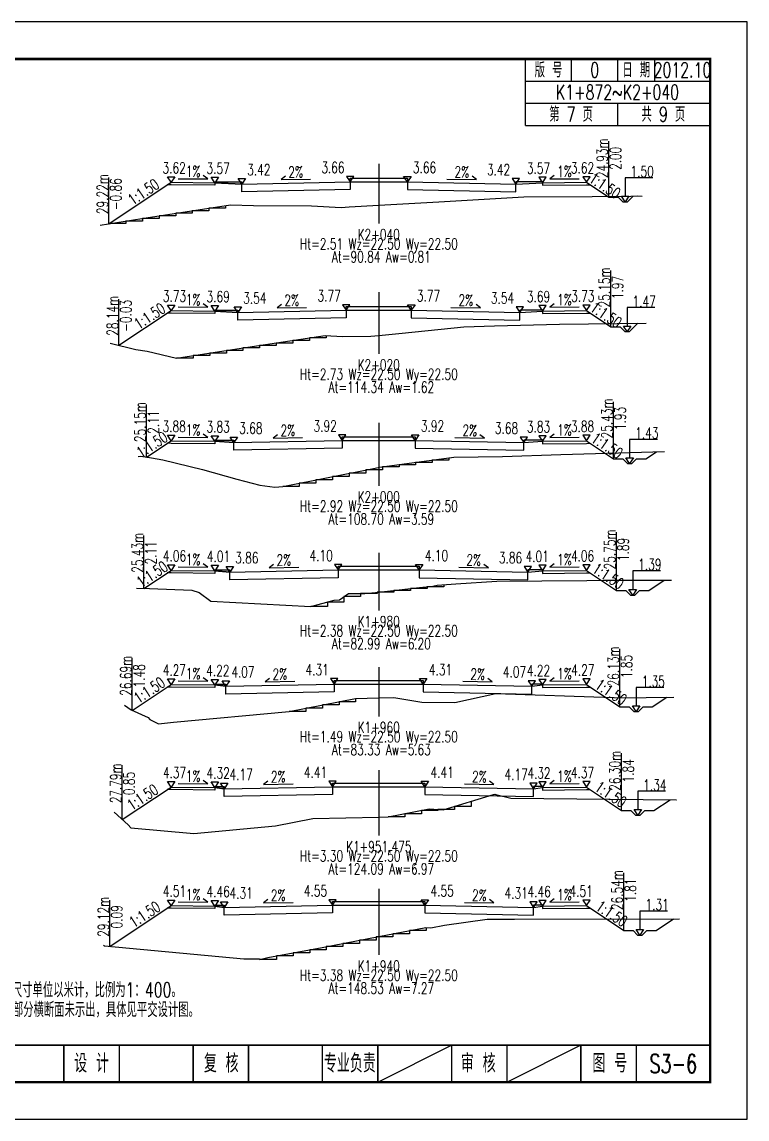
# Model space of a CAD drawing. Header units: inches. Extents: x 421 to 4881, y 2205 to 2769.
# Drawn here: x 3674.7 to 3871.1, y 2205.2 to 2502.2 of the extents above; entities that cross this region are included whole.
import ezdxf
from ezdxf.enums import TextEntityAlignment as Align

# ---------------------------------------------------------------- set-up
doc = ezdxf.new("R2010")
doc.units = ezdxf.units.IN
for name, color, linetype in [('dmx', 2, 'Continuous'), ('fengd', 3, 'Continuous'), ('lc', 3, 'Continuous'), ('shuju', 3, 'Continuous'), ('sjx', 1, 'Continuous'), ('zhix', 4, 'ByLayer'), ('右标高', 3, 'Continuous'), ('右标高1', 3, 'Continuous'), ('图框', 7, 'Continuous'), ('左标高', 3, 'Continuous'), ('左标高1', 3, 'Continuous'), ('阶梯', 4, 'Continuous'), ('附加板块标注A', 3, 'Continuous')]:
    doc.layers.add(name, color=color, linetype=linetype)
doc.styles.get("Standard").update_dxf_attribs({"font": 'simplex1.shx', "width": 0.7, "bigfont": 'hztxt.shx'})

# ---------------------------------------------------------------- blocks, each defined once
blk = doc.blocks.new('123')
blk.add_lwpolyline([(162.39, 2636.47), (162.39, 2933.47), (-257.61, 2933.47), (-257.61, 2636.47)], close=True)

msp = doc.modelspace()

# ---------------------------------------------------------------- linework, layer by layer
at = {"layer": 'dmx'}
for points in [[(3695.93, 2447.16), (3707.17, 2448.94), (3731.25, 2452.64), (3737.44, 2452.46), (3753.1, 2452.35), (3761.15, 2451.94), (3763.38, 2452.12), (3771.36, 2452.57), (3771.36, 2452.57), (3787.59, 2453.47), (3810.67, 2454.81), (3829.19, 2454.92), (3839.6, 2455.02), (3841.31, 2455.05), (3842.65, 2454.99)], [(3698.64, 2415.19), (3705.61, 2413.48), (3708.63, 2413.06), (3716.59, 2411.17), (3734.14, 2413.82), (3756.81, 2417.24), (3761.5, 2417.03), (3769.21, 2417.09), (3771.36, 2417.29), (3771.36, 2417.29), (3777.69, 2417.88), (3794.41, 2419.66), (3802.73, 2419.91), (3820.34, 2420.37), (3843.78, 2420.6)], [(3706.23, 2384.54), (3706.97, 2384.58), (3709.85, 2384.13), (3712.86, 2383.61), (3723.63, 2381.02), (3732.94, 2378.41), (3739.11, 2376.8), (3743.23, 2376.25), (3745.34, 2376.4), (3769.94, 2381.3), (3771.23, 2381.55), (3771.26, 2381.56), (3771.36, 2381.57), (3771.36, 2381.57), (3771.52, 2381.59), (3791.69, 2384.29), (3804.87, 2384.52), (3820.66, 2385.08), (3848.71, 2385.86)], [(3705.72, 2348.9), (3709.26, 2348.74), (3720.76, 2348.32), (3722.76, 2347.7), (3725.87, 2345.38), (3752.94, 2343.91), (3759.31, 2345.62), (3760.73, 2345.75), (3763.15, 2347.45), (3767.54, 2347.42), (3771.36, 2347.83), (3771.36, 2347.83), (3782.4, 2349.02), (3786.01, 2349.44), (3787.16, 2349.65), (3792.2, 2350.03), (3803.37, 2350.8), (3827.72, 2350.99), (3832.27, 2351.02), (3832.53, 2351.04), (3850.66, 2351.03)], [(3702.51, 2317.18), (3704.31, 2315.94), (3708.94, 2313.83), (3709.4, 2313.35), (3711.75, 2312.17), (3715.78, 2312.6), (3747.1, 2315.47), (3765.05, 2319.02), (3771.36, 2319.17), (3771.36, 2319.17), (3775.43, 2319.26), (3783.03, 2318.04), (3792, 2317.96), (3803.02, 2320.34), (3834.96, 2319.26), (3835.07, 2319.23), (3836.26, 2319.22), (3851.22, 2319.4)], [(3699.71, 2288.21), (3703.46, 2284.79), (3704.21, 2284.02), (3721.25, 2282.5), (3743.36, 2284.5), (3753.47, 2286.5), (3771.36, 2286.88), (3771.36, 2286.88), (3773.89, 2286.94), (3785.03, 2289.1), (3788.8, 2288.88), (3802.42, 2292.99), (3802.79, 2293.07), (3803.07, 2293.06), (3807.12, 2291.99), (3851.89, 2291.59), (3852.01, 2291.6)], [(3696.81, 2252.25), (3697.06, 2252.03), (3734.8, 2248.56), (3737.54, 2248.51), (3738.94, 2248.54), (3739.15, 2248.39), (3741.28, 2248.87), (3756.03, 2251.61), (3771.36, 2254.58), (3771.36, 2254.58), (3784.07, 2257.04), (3785.44, 2256.96), (3789.2, 2257.67), (3800.69, 2259.26), (3808.13, 2259.27), (3852.82, 2259.37)]]:
    msp.add_lwpolyline(points, dxfattribs=at)
at = {"layer": 'fengd'}
for points in [[(3763.61, 2458.84), (3763.61, 2459.84), (3771.36, 2459.84), (3771.36, 2459.84), (3779.1, 2459.84), (3779.1, 2458.84)], [(3726.98, 2458.63), (3726.98, 2458.88), (3734.24, 2458.88), (3734.24, 2458.25)], [(3815.73, 2458.63), (3815.73, 2458.88), (3808.47, 2458.88), (3808.47, 2458.25)], [(3726.98, 2423.89), (3726.98, 2424.14), (3733.16, 2424.14), (3733.16, 2423.52)], [(3762.54, 2424.11), (3762.54, 2425.11), (3771.36, 2425.11), (3771.36, 2425.11), (3780.17, 2425.11), (3780.17, 2424.11)], [(3815.73, 2423.89), (3815.73, 2424.14), (3809.55, 2424.14), (3809.55, 2423.52)], [(3726.98, 2388.65), (3726.98, 2388.9), (3732.09, 2388.9), (3732.09, 2388.28)], [(3761.46, 2388.87), (3761.46, 2389.87), (3771.36, 2389.87), (3771.36, 2389.87), (3781.25, 2389.87), (3781.25, 2388.87)], [(3815.73, 2388.65), (3815.73, 2388.9), (3810.62, 2388.9), (3810.62, 2388.28)], [(3726.98, 2353.57), (3726.98, 2353.82), (3731.01, 2353.82), (3731.01, 2353.2)], [(3760.39, 2353.79), (3760.39, 2354.79), (3771.36, 2354.79), (3771.36, 2354.79), (3782.32, 2354.79), (3782.32, 2353.79)], [(3815.73, 2353.57), (3815.73, 2353.82), (3811.7, 2353.82), (3811.7, 2353.2)], [(3726.98, 2322.67), (3726.98, 2322.92), (3729.94, 2322.92), (3729.94, 2322.3)], [(3759.31, 2322.88), (3759.31, 2323.88), (3771.36, 2323.88), (3771.36, 2323.88), (3783.4, 2323.88), (3783.4, 2322.88)], [(3815.73, 2322.67), (3815.73, 2322.92), (3812.77, 2322.92), (3812.77, 2322.3)], [(3758.86, 2295.12), (3758.86, 2296.12), (3771.36, 2296.12), (3771.36, 2296.12), (3783.86, 2296.12), (3783.86, 2295.12)], [(3726.98, 2294.91), (3726.98, 2295.16), (3729.48, 2295.16), (3729.48, 2294.54)], [(3815.73, 2294.91), (3815.73, 2295.16), (3813.23, 2295.16), (3813.23, 2294.54)], [(3758.86, 2263.03), (3758.86, 2264.03), (3771.36, 2264.03), (3771.36, 2264.03), (3783.86, 2264.03), (3783.86, 2263.03)], [(3726.98, 2262.82), (3726.98, 2263.07), (3729.48, 2263.07), (3729.48, 2262.44)], [(3815.73, 2262.82), (3815.73, 2263.07), (3813.23, 2263.07), (3813.23, 2262.44)]]:
    msp.add_lwpolyline(points, dxfattribs=at)
at = {"layer": 'lc'}
for points in [[(3763.61, 2458.84), (3763.61, 2456.76), (3734.24, 2456.18), (3734.24, 2458.25), (3726.98, 2458.63), (3726.98, 2457.93), (3715.11, 2458.04), (3714.07, 2458.05)], [(3779.1, 2458.84), (3779.1, 2456.76), (3808.47, 2456.18), (3808.47, 2458.25), (3815.73, 2458.63), (3815.73, 2457.93), (3827.61, 2458.04), (3828.64, 2458.05)], [(3762.54, 2424.11), (3762.54, 2422.03), (3733.16, 2421.44), (3733.16, 2423.52), (3726.98, 2423.89), (3726.98, 2423.19), (3715.11, 2423.31), (3714.07, 2423.32)], [(3780.17, 2424.11), (3780.17, 2422.03), (3809.55, 2421.44), (3809.55, 2423.52), (3815.73, 2423.89), (3815.73, 2423.19), (3827.61, 2423.31), (3828.64, 2423.32)], [(3761.46, 2388.87), (3761.46, 2386.79), (3732.09, 2386.2), (3732.09, 2388.28), (3726.98, 2388.65), (3726.98, 2387.95), (3715.11, 2388.07), (3714.07, 2388.08)], [(3781.25, 2388.87), (3781.25, 2386.79), (3810.62, 2386.2), (3810.62, 2388.28), (3815.73, 2388.65), (3815.73, 2387.95), (3827.61, 2388.07), (3828.64, 2388.08)], [(3760.39, 2353.79), (3760.39, 2351.71), (3731.01, 2351.12), (3731.01, 2353.2), (3726.98, 2353.57), (3726.98, 2352.87), (3715.11, 2352.99), (3714.07, 2353)], [(3782.32, 2353.79), (3782.32, 2351.71), (3811.7, 2351.12), (3811.7, 2353.2), (3815.73, 2353.57), (3815.73, 2352.87), (3827.61, 2352.99), (3828.64, 2353)], [(3759.31, 2322.88), (3759.31, 2320.81), (3729.94, 2320.22), (3729.94, 2322.3), (3726.98, 2322.67), (3726.98, 2321.97), (3715.11, 2322.09), (3714.07, 2322.1)], [(3783.4, 2322.88), (3783.4, 2320.81), (3812.77, 2320.22), (3812.77, 2322.3), (3815.73, 2322.67), (3815.73, 2321.97), (3827.61, 2322.09), (3828.64, 2322.1)], [(3758.86, 2295.12), (3758.86, 2293.05), (3729.48, 2292.46), (3729.48, 2294.54), (3726.98, 2294.91), (3726.98, 2294.21), (3715.11, 2294.33), (3714.07, 2294.34)], [(3783.86, 2295.12), (3783.86, 2293.05), (3813.23, 2292.46), (3813.23, 2294.54), (3815.73, 2294.91), (3815.73, 2294.21), (3827.61, 2294.33), (3828.64, 2294.34)], [(3758.86, 2263.03), (3758.86, 2260.95), (3729.48, 2260.37), (3729.48, 2262.44), (3726.98, 2262.82), (3726.98, 2262.12), (3715.11, 2262.24), (3714.07, 2262.25)], [(3783.86, 2263.03), (3783.86, 2260.95), (3813.23, 2260.37), (3813.23, 2262.44), (3815.73, 2262.82), (3815.73, 2262.12), (3827.61, 2262.24), (3828.64, 2262.25)]]:
    msp.add_lwpolyline(points, dxfattribs=at)
at = {"layer": 'shuju'}
for p, q in [((3833.67, 2454.7), (3833.67, 2469.88)), ((3698.3, 2447.54), (3698.3, 2460.04)), ((3834.24, 2419.59), (3834.24, 2434.83)), ((3701.01, 2414.61), (3701.01, 2427.11)), ((3708.47, 2384.35), (3708.47, 2398.55)), ((3834.93, 2383.89), (3834.93, 2399.29)), ((3707.78, 2348.81), (3707.78, 2363.12)), ((3835.74, 2348.27), (3835.74, 2364.01)), ((3836.68, 2316.74), (3836.68, 2332.47)), ((3704.62, 2315.8), (3704.62, 2329.98)), ((3837.12, 2288.69), (3837.12, 2304.16)), ((3701.89, 2286.22), (3701.89, 2300.93)), ((3837.71, 2256.2), (3837.71, 2271.81)), ((3698.55, 2251.89), (3698.55, 2264.39))]:
    msp.add_line(p, q, dxfattribs=at)
for points in [[(3717.05, 2459.72), (3725.05, 2459.64), (3723.85, 2460.54)], [(3746.1, 2460.37), (3744.91, 2459.46), (3752.9, 2459.62)], [(3789.81, 2459.62), (3797.81, 2459.46), (3796.61, 2460.37)], [(3818.86, 2460.54), (3817.66, 2459.64), (3825.66, 2459.72)], [(3845.55, 2459.95), (3838.05, 2459.95), (3838.05, 2454.95)], [(3717.05, 2424.99), (3725.05, 2424.91), (3723.85, 2425.81)], [(3745.03, 2425.64), (3743.83, 2424.73), (3751.83, 2424.89)], [(3790.88, 2424.89), (3798.88, 2424.73), (3797.69, 2425.64)], [(3818.86, 2425.81), (3817.66, 2424.91), (3825.66, 2424.99)], [(3846.11, 2424.84), (3838.61, 2424.84), (3838.61, 2419.84)], [(3717.05, 2389.75), (3725.05, 2389.67), (3723.85, 2390.57)], [(3743.95, 2390.4), (3742.76, 2389.49), (3750.75, 2389.65)], [(3791.96, 2389.65), (3799.96, 2389.49), (3798.76, 2390.4)], [(3818.86, 2390.57), (3817.66, 2389.67), (3825.66, 2389.75)], [(3846.8, 2389.14), (3839.3, 2389.14), (3839.3, 2384.14)], [(3717.05, 2354.67), (3725.05, 2354.59), (3723.85, 2355.49)], [(3742.88, 2355.32), (3741.68, 2354.41), (3749.68, 2354.57)], [(3793.03, 2354.57), (3801.03, 2354.41), (3799.83, 2355.32)], [(3818.86, 2355.49), (3817.66, 2354.59), (3825.66, 2354.67)], [(3847.62, 2353.52), (3840.12, 2353.52), (3840.12, 2348.52)], [(3717.05, 2323.77), (3725.05, 2323.69), (3723.85, 2324.58)], [(3741.8, 2324.42), (3740.61, 2323.51), (3748.61, 2323.67)], [(3794.11, 2323.67), (3802.1, 2323.51), (3800.91, 2324.42)], [(3818.86, 2324.58), (3817.66, 2323.69), (3825.66, 2323.77)], [(3848.56, 2321.99), (3841.06, 2321.99), (3841.06, 2316.99)], [(3717.05, 2296.01), (3725.05, 2295.93), (3723.85, 2296.83)], [(3741.34, 2296.66), (3740.15, 2295.75), (3748.15, 2295.91)], [(3794.56, 2295.91), (3802.56, 2295.75), (3801.37, 2296.66)], [(3818.86, 2296.83), (3817.66, 2295.93), (3825.66, 2296.01)], [(3848.99, 2293.94), (3841.49, 2293.94), (3841.49, 2288.94)], [(3717.05, 2263.92), (3725.05, 2263.84), (3723.85, 2264.73)], [(3741.34, 2264.56), (3740.15, 2263.66), (3748.15, 2263.81)], [(3794.56, 2263.81), (3802.56, 2263.66), (3801.37, 2264.56)], [(3818.86, 2264.73), (3817.66, 2263.84), (3825.66, 2263.92)], [(3849.58, 2261.45), (3842.08, 2261.45), (3842.08, 2256.45)]]:
    msp.add_lwpolyline(points, dxfattribs=at)
for points in [[(3837.05, 2454.95), (3839.05, 2454.95), (3838.05, 2453.45)], [(3837.61, 2419.84), (3839.61, 2419.84), (3838.61, 2418.34)], [(3838.3, 2384.14), (3840.3, 2384.14), (3839.3, 2382.64)], [(3839.12, 2348.52), (3841.12, 2348.52), (3840.12, 2347.02)], [(3840.06, 2316.99), (3842.06, 2316.99), (3841.06, 2315.49)], [(3840.49, 2288.94), (3842.49, 2288.94), (3841.49, 2287.44)], [(3841.08, 2256.45), (3843.08, 2256.45), (3842.08, 2254.95)]]:
    msp.add_lwpolyline(points, close=True, dxfattribs=at)
at = {"layer": 'sjx'}
for points in [[(3698.3, 2447.54), (3715.11, 2458.74), (3715.11, 2458.74), (3726.98, 2458.63), (3734.24, 2458.25), (3734.24, 2458.25), (3734.24, 2458.25), (3763.61, 2458.84), (3771.36, 2458.84), (3779.1, 2458.84), (3808.47, 2458.25), (3808.47, 2458.25), (3808.47, 2458.25), (3815.73, 2458.63), (3827.61, 2458.74), (3827.61, 2458.74), (3833.67, 2454.7), (3833.67, 2454.7), (3836.17, 2454.7), (3837.42, 2453.45), (3838.67, 2453.45), (3840.25, 2455.03)], [(3701.01, 2414.61), (3715.11, 2424.01), (3715.11, 2424.01), (3726.98, 2423.89), (3733.16, 2423.52), (3733.16, 2423.52), (3733.16, 2423.52), (3762.54, 2424.11), (3771.36, 2424.11), (3780.17, 2424.11), (3809.55, 2423.52), (3809.55, 2423.52), (3809.55, 2423.52), (3815.73, 2423.89), (3827.61, 2424.01), (3827.61, 2424.01), (3834.24, 2419.59), (3834.24, 2419.59), (3836.74, 2419.59), (3837.99, 2418.34), (3839.24, 2418.34), (3841.47, 2420.57)], [(3708.47, 2384.35), (3715.11, 2388.77), (3715.11, 2388.77), (3726.98, 2388.65), (3732.09, 2388.28), (3732.09, 2388.28), (3732.09, 2388.28), (3761.46, 2388.87), (3771.36, 2388.87), (3781.25, 2388.87), (3810.62, 2388.28), (3810.62, 2388.28), (3810.62, 2388.28), (3815.73, 2388.65), (3827.61, 2388.77), (3827.61, 2388.77), (3834.93, 2383.89), (3834.93, 2383.89), (3837.43, 2383.89), (3838.68, 2382.64), (3839.93, 2382.64), (3841.18, 2383.89), (3843.68, 2383.89), (3846.53, 2385.8)], [(3707.78, 2348.81), (3715.11, 2353.69), (3715.11, 2353.69), (3726.98, 2353.57), (3731.01, 2353.2), (3731.01, 2353.2), (3731.01, 2353.2), (3760.39, 2353.79), (3771.36, 2353.79), (3782.32, 2353.79), (3811.7, 2353.2), (3811.7, 2353.2), (3811.7, 2353.2), (3815.73, 2353.57), (3827.61, 2353.69), (3827.61, 2353.69), (3835.74, 2348.27), (3835.74, 2348.27), (3838.24, 2348.27), (3839.49, 2347.02), (3840.74, 2347.02), (3841.99, 2348.27), (3844.49, 2348.27), (3848.63, 2351.03)], [(3704.62, 2315.8), (3715.11, 2322.79), (3715.11, 2322.79), (3726.98, 2322.67), (3729.94, 2322.3), (3729.94, 2322.3), (3729.94, 2322.3), (3759.31, 2322.88), (3771.36, 2322.88), (3783.4, 2322.88), (3812.77, 2322.3), (3812.77, 2322.3), (3812.77, 2322.3), (3815.73, 2322.67), (3827.61, 2322.79), (3827.61, 2322.79), (3836.68, 2316.74), (3836.68, 2316.74), (3839.18, 2316.74), (3840.43, 2315.49), (3841.68, 2315.49), (3842.93, 2316.74), (3845.43, 2316.74), (3849.39, 2319.38)], [(3701.89, 2286.22), (3715.11, 2295.03), (3715.11, 2295.03), (3726.98, 2294.91), (3729.48, 2294.54), (3729.48, 2294.54), (3729.48, 2294.54), (3758.86, 2295.12), (3771.36, 2295.12), (3783.86, 2295.12), (3813.23, 2294.54), (3813.23, 2294.54), (3813.23, 2294.54), (3815.73, 2294.91), (3827.61, 2295.03), (3827.61, 2295.03), (3837.12, 2288.69), (3837.12, 2288.69), (3839.62, 2288.69), (3840.87, 2287.44), (3842.12, 2287.44), (3843.37, 2288.69), (3845.87, 2288.69), (3850.25, 2291.61)], [(3698.55, 2251.89), (3715.11, 2262.94), (3715.11, 2262.94), (3726.98, 2262.82), (3729.48, 2262.44), (3729.48, 2262.44), (3729.48, 2262.44), (3758.86, 2263.03), (3771.36, 2263.03), (3783.86, 2263.03), (3813.23, 2262.44), (3813.23, 2262.44), (3813.23, 2262.44), (3815.73, 2262.82), (3827.61, 2262.94), (3827.61, 2262.94), (3837.71, 2256.2), (3837.71, 2256.2), (3840.21, 2256.2), (3841.46, 2254.95), (3842.71, 2254.95), (3843.96, 2256.2), (3846.46, 2256.2), (3851.2, 2259.36)]]:
    msp.add_lwpolyline(points, dxfattribs=at)
at = {"layer": 'zhix'}
for p, q in [((3771.36, 2463.77), (3771.36, 2447.57)), ((3771.36, 2428.98), (3771.36, 2412.29)), ((3771.36, 2393.66), (3771.36, 2376.57)), ((3771.36, 2358.47), (3771.36, 2342.83)), ((3771.36, 2327.45), (3771.36, 2314.17)), ((3771.36, 2299.63), (3771.36, 2281.88)), ((3771.36, 2267.45), (3771.36, 2249.58))]:
    msp.add_line(p, q, dxfattribs=at)
at = {"layer": '右标高'}
for points in [[(3764.61, 2460.34), (3762.61, 2460.34), (3763.61, 2458.84)], [(3763.54, 2425.61), (3761.54, 2425.61), (3762.54, 2424.11)], [(3762.46, 2390.37), (3760.46, 2390.37), (3761.46, 2388.87)], [(3761.39, 2355.29), (3759.39, 2355.29), (3760.39, 2353.79)], [(3760.31, 2324.38), (3758.31, 2324.38), (3759.31, 2322.88)], [(3759.86, 2296.62), (3757.86, 2296.62), (3758.86, 2295.12)], [(3759.86, 2264.53), (3757.86, 2264.53), (3758.86, 2263.03)]]:
    msp.add_lwpolyline(points, close=True, dxfattribs=at)
at = {"layer": '右标高1'}
for points in [[(3733.24, 2459.75), (3735.24, 2459.75), (3734.24, 2458.25)], [(3732.16, 2425.02), (3734.16, 2425.02), (3733.16, 2423.52)], [(3731.09, 2389.78), (3733.09, 2389.78), (3732.09, 2388.28)], [(3730.01, 2354.7), (3732.01, 2354.7), (3731.01, 2353.2)], [(3728.94, 2323.8), (3730.94, 2323.8), (3729.94, 2322.3)], [(3728.48, 2296.04), (3730.48, 2296.04), (3729.48, 2294.54)], [(3728.48, 2263.94), (3730.48, 2263.94), (3729.48, 2262.44)]]:
    msp.add_lwpolyline(points, close=True, dxfattribs=at)
at = {"layer": '图框'}
for p, q in [((3811.09, 2474.15), (3811.09, 2492.15)), ((3823.59, 2486.15), (3823.59, 2492.15)), ((3836.09, 2486.15), (3836.09, 2492.15)), ((3846.09, 2486.15), (3846.09, 2492.15)), ((3811.09, 2486.15), (3861.09, 2486.15)), ((3811.09, 2480.15), (3861.09, 2480.15)), ((3836.09, 2474.15), (3836.09, 2480.15)), ((3811.09, 2474.15), (3861.09, 2474.15)), ((3771.09, 2215.15), (3791.09, 2225.15)), ((3826.09, 2225.15), (3806.09, 2215.15))]:
    msp.add_line(p, q, dxfattribs=at)
for points, const_width in [([(3861.09, 2492.15), (3481.09, 2492.15), (3481.09, 2215.15), (3861.09, 2215.15), (3861.09, 2492.15)], 0.7), ([(3481.09, 2225.15), (3861.09, 2225.15)], 0.4), ([(3686.09, 2215.15), (3686.09, 2225.15)], 0.4), ([(3701.09, 2215.15), (3701.09, 2225.15)], 0.4), ([(3721.09, 2215.15), (3721.09, 2225.15)], 0.4), ([(3736.09, 2215.15), (3736.09, 2225.15)], 0.4), ([(3756.09, 2215.15), (3756.09, 2225.15)], 0.4), ([(3756.09, 2215.15), (3756.09, 2225.15)], 0.4), ([(3771.09, 2215.15), (3771.09, 2225.15)], 0.4), ([(3791.09, 2215.15), (3791.09, 2225.15)], 0.4), ([(3806.09, 2215.15), (3806.09, 2225.15)], 0.4), ([(3826.09, 2215.15), (3826.09, 2225.15)], 0.4), ([(3841.09, 2215.15), (3841.09, 2225.15)], 0.4)]:
    msp.add_lwpolyline(points, dxfattribs=dict(at, const_width=const_width))
at = {"layer": '左标高'}
for points in [[(3778.1, 2460.34), (3780.1, 2460.34), (3779.1, 2458.84)], [(3779.17, 2425.61), (3781.17, 2425.61), (3780.17, 2424.11)], [(3780.25, 2390.37), (3782.25, 2390.37), (3781.25, 2388.87)], [(3781.32, 2355.29), (3783.32, 2355.29), (3782.32, 2353.79)], [(3782.4, 2324.38), (3784.4, 2324.38), (3783.4, 2322.88)], [(3782.86, 2296.62), (3784.86, 2296.62), (3783.86, 2295.12)], [(3782.86, 2264.53), (3784.86, 2264.53), (3783.86, 2263.03)]]:
    msp.add_lwpolyline(points, close=True, dxfattribs=at)
at = {"layer": '左标高1'}
for points in [[(3809.47, 2459.75), (3807.47, 2459.75), (3808.47, 2458.25)], [(3810.55, 2425.02), (3808.55, 2425.02), (3809.55, 2423.52)], [(3811.62, 2389.78), (3809.62, 2389.78), (3810.62, 2388.28)], [(3812.7, 2354.7), (3810.7, 2354.7), (3811.7, 2353.2)], [(3813.77, 2323.8), (3811.77, 2323.8), (3812.77, 2322.3)], [(3814.23, 2296.04), (3812.23, 2296.04), (3813.23, 2294.54)], [(3814.23, 2263.94), (3812.23, 2263.94), (3813.23, 2262.44)]]:
    msp.add_lwpolyline(points, close=True, dxfattribs=at)
at = {"layer": '阶梯'}
for points in [[(3729.86, 2452.43), (3729.86, 2451.74), (3725.36, 2451.74), (3725.36, 2451.04), (3720.86, 2451.04), (3720.86, 2450.35), (3716.36, 2450.35), (3716.36, 2449.66), (3711.86, 2449.66), (3711.86, 2448.97), (3707.36, 2448.97), (3707.36, 2448.26), (3702.86, 2448.26), (3702.86, 2447.55), (3698.36, 2447.55)], [(3757.09, 2417.23), (3757.09, 2416.6), (3752.59, 2416.6), (3752.59, 2415.92), (3748.09, 2415.92), (3748.09, 2415.24), (3743.59, 2415.24), (3743.59, 2414.56), (3739.09, 2414.56), (3739.09, 2413.89), (3734.59, 2413.89), (3734.59, 2413.2), (3730.09, 2413.2), (3730.09, 2412.53), (3725.59, 2412.53), (3725.59, 2411.85), (3721.09, 2411.85), (3721.09, 2411.17), (3716.59, 2411.17)], [(3790.34, 2384.11), (3790.34, 2383.51), (3785.84, 2383.51), (3785.84, 2382.9), (3781.34, 2382.9), (3781.34, 2382.3), (3776.84, 2382.3), (3776.84, 2381.7), (3772.34, 2381.7), (3772.34, 2380.88), (3767.84, 2380.88), (3767.84, 2379.99), (3763.34, 2379.99), (3763.34, 2379.09), (3758.84, 2379.09), (3758.84, 2378.19), (3754.34, 2378.19), (3754.34, 2377.3), (3749.84, 2377.3), (3749.84, 2376.4), (3745.34, 2376.4)], [(3788.94, 2349.78), (3788.94, 2349.26), (3784.44, 2349.26), (3784.44, 2348.76), (3779.94, 2348.76), (3779.94, 2348.27), (3775.44, 2348.27), (3775.44, 2347.79), (3770.94, 2347.79), (3770.94, 2347.43), (3766.44, 2347.43), (3766.44, 2346.6), (3761.94, 2346.6), (3761.94, 2345.12), (3757.44, 2345.12), (3757.44, 2343.91), (3752.94, 2343.91)], [(3765.1, 2319.02), (3765.1, 2318.14), (3760.6, 2318.14), (3760.6, 2317.25), (3756.1, 2317.25), (3756.1, 2316.36), (3751.6, 2316.36), (3751.6, 2315.47), (3747.1, 2315.47)], [(3796.39, 2291.17), (3796.39, 2289.81), (3791.89, 2289.81), (3791.89, 2288.96), (3787.39, 2288.96), (3787.39, 2288.68), (3782.89, 2288.68), (3782.89, 2287.81), (3778.39, 2287.81), (3778.39, 2286.94), (3773.89, 2286.94)], [(3784.15, 2257.03), (3784.15, 2256.18), (3779.65, 2256.18), (3779.65, 2255.31), (3775.15, 2255.31), (3775.15, 2254.44), (3770.65, 2254.44), (3770.65, 2253.57), (3766.15, 2253.57), (3766.15, 2252.7), (3761.65, 2252.7), (3761.65, 2251.83), (3757.15, 2251.83), (3757.15, 2250.98), (3752.65, 2250.98), (3752.65, 2250.15), (3748.15, 2250.15), (3748.15, 2249.31), (3743.65, 2249.31), (3743.65, 2248.39), (3739.15, 2248.39)]]:
    msp.add_lwpolyline(points, dxfattribs=at)
at = {"layer": '附加板块标注A'}
for points in [[(3714.11, 2460.24), (3716.11, 2460.24), (3715.11, 2458.74)], [(3725.98, 2460.13), (3727.98, 2460.13), (3726.98, 2458.63)], [(3816.73, 2460.13), (3814.73, 2460.13), (3815.73, 2458.63)], [(3828.61, 2460.24), (3826.61, 2460.24), (3827.61, 2458.74)], [(3714.11, 2425.51), (3716.11, 2425.51), (3715.11, 2424.01)], [(3725.98, 2425.39), (3727.98, 2425.39), (3726.98, 2423.89)], [(3816.73, 2425.39), (3814.73, 2425.39), (3815.73, 2423.89)], [(3828.61, 2425.51), (3826.61, 2425.51), (3827.61, 2424.01)], [(3714.11, 2390.27), (3716.11, 2390.27), (3715.11, 2388.77)], [(3725.98, 2390.15), (3727.98, 2390.15), (3726.98, 2388.65)], [(3816.73, 2390.15), (3814.73, 2390.15), (3815.73, 2388.65)], [(3828.61, 2390.27), (3826.61, 2390.27), (3827.61, 2388.77)], [(3714.11, 2355.19), (3716.11, 2355.19), (3715.11, 2353.69)], [(3725.98, 2355.07), (3727.98, 2355.07), (3726.98, 2353.57)], [(3816.73, 2355.07), (3814.73, 2355.07), (3815.73, 2353.57)], [(3828.61, 2355.19), (3826.61, 2355.19), (3827.61, 2353.69)], [(3714.11, 2324.29), (3716.11, 2324.29), (3715.11, 2322.79)], [(3725.98, 2324.17), (3727.98, 2324.17), (3726.98, 2322.67)], [(3816.73, 2324.17), (3814.73, 2324.17), (3815.73, 2322.67)], [(3828.61, 2324.29), (3826.61, 2324.29), (3827.61, 2322.79)], [(3714.11, 2296.53), (3716.11, 2296.53), (3715.11, 2295.03)], [(3725.98, 2296.41), (3727.98, 2296.41), (3726.98, 2294.91)], [(3816.73, 2296.41), (3814.73, 2296.41), (3815.73, 2294.91)], [(3828.61, 2296.53), (3826.61, 2296.53), (3827.61, 2295.03)], [(3714.11, 2264.44), (3716.11, 2264.44), (3715.11, 2262.94)], [(3725.98, 2264.32), (3727.98, 2264.32), (3726.98, 2262.82)], [(3816.73, 2264.32), (3814.73, 2264.32), (3815.73, 2262.82)], [(3828.61, 2264.44), (3826.61, 2264.44), (3827.61, 2262.94)]]:
    msp.add_lwpolyline(points, close=True, dxfattribs=at)

# ---------------------------------------------------------------- block references
msp.add_blockref('123', (3708.7, -431.32))

# ---------------------------------------------------------------- texts
at = {"width": 0.7}
msp.add_attdef('S3-6', text='1S5-13', height=5, dxfattribs=at).set_placement((3851.09, 2220.15), align=Align.MIDDLE_CENTER)
at = {"layer": 'shuju', "width": 0.7}
for s, rotation, p in [('24.93m', 90, (3831.87, 2465.23)), ('2.00', 90, (3835.47, 2465.23)), ('1%', 359.4271, (3721.07, 2461.68)), ('2%', 1.1458, (3748.86, 2461.54)), ('2%', 358.8542, (3793.85, 2461.54)), ('1%', 0.5729, (3821.64, 2461.68)), ('29.22m', 90, (3696.55, 2455.54)), ('-0.86', 90, (3700.15, 2455.54)), ('1:1.50', 33.6901, (3707.63, 2456.16)), ('1:1.50', 326.3099, (3832.6, 2457.82)), ('25.15m', 90, (3832.44, 2430.25)), ('1.97', 90, (3836.04, 2430.25)), ('28.14m', 90, (3699.26, 2422.61)), ('-0.03', 90, (3702.86, 2422.61)), ('1%', 359.4271, (3721.07, 2426.95)), ('2%', 1.1458, (3747.79, 2426.81)), ('2%', 358.8542, (3794.92, 2426.81)), ('1%', 0.5729, (3821.64, 2426.95)), ('1:1.50', 33.6901, (3709.32, 2422.56)), ('1:1.50', 326.3099, (3832.92, 2422.87)), ('25.43m', 90, (3833.13, 2394.78)), ('25.15m', 90, (3706.72, 2393.79)), ('1.93', 90, (3836.73, 2394.78)), ('2.11', 90, (3710.32, 2393.79)), ('1:1.50', 33.6901, (3709.93, 2387.73)), ('1%', 359.4271, (3721.07, 2391.71)), ('2%', 1.1458, (3746.72, 2391.57)), ('2%', 358.8542, (3796, 2391.57)), ('1%', 0.5729, (3821.64, 2391.71)), ('1:1.50', 326.3099, (3833.2, 2387.45)), ('25.75m', 90, (3833.94, 2359.37)), ('25.43m', 90, (3706.03, 2358.43)), ('1.89', 90, (3837.54, 2359.37)), ('2.11', 90, (3709.63, 2358.43)), ('1:1.50', 33.6901, (3709.97, 2352.67)), ('1%', 359.4271, (3721.07, 2356.63)), ('2%', 1.1458, (3745.64, 2356.49)), ('2%', 358.8542, (3797.07, 2356.49)), ('1%', 0.5729, (3821.64, 2356.63)), ('1:1.50', 326.3099, (3833.52, 2352.15)), ('26.13m', 90, (3834.88, 2327.7)), ('26.69m', 90, (3702.87, 2325.13)), ('1.85', 90, (3838.48, 2327.7)), ('1.48', 90, (3706.47, 2325.13)), ('1%', 359.4271, (3721.07, 2325.73)), ('2%', 1.1458, (3744.57, 2325.59)), ('2%', 358.8542, (3798.15, 2325.59)), ('1%', 0.5729, (3821.64, 2325.73)), ('1:1.50', 33.6901, (3709.24, 2321.28)), ('1:1.50', 326.3099, (3834.27, 2320.75)), ('26.30m', 90, (3835.32, 2299.43)), ('1.84', 90, (3838.92, 2299.43)), ('27.79m', 90, (3700.14, 2296.03)), ('0.85', 90, (3703.74, 2296.03)), ('1%', 359.4271, (3721.07, 2297.97)), ('2%', 1.1458, (3744.11, 2297.83)), ('2%', 358.8542, (3798.6, 2297.83)), ('1%', 0.5729, (3821.64, 2297.97)), ('1:1.50', 326.3099, (3834.17, 2293.06)), ('1:1.50', 33.6901, (3707.39, 2292.29)), ('26.54m', 90, (3835.91, 2267.1)), ('1.81', 90, (3839.51, 2267.1)), ('1%', 359.4271, (3721.07, 2265.88)), ('2%', 1.1458, (3744.11, 2265.73)), ('2%', 358.8542, (3798.6, 2265.73)), ('1%', 0.5729, (3821.64, 2265.88)), ('29.12m', 90, (3696.8, 2259.89)), ('1:1.50', 33.6901, (3707.97, 2260.58)), ('1:1.50', 326.3099, (3834.47, 2260.76)), ('0.09', 90, (3700.4, 2259.89))]:
    msp.add_text(s, height=3, rotation=rotation, dxfattribs=at).set_placement(p, align=Align.MIDDLE)
for s, p in [('1.50', (3839.55, 2460.15)), ('1.47', (3840.11, 2424.97)), ('1.43', (3840.8, 2389.36)), ('1.39', (3841.62, 2353.77)), ('1.35', (3842.56, 2322.11)), ('1.34', (3842.99, 2294.04)), ('1.31', (3843.58, 2261.71))]:
    msp.add_text(s, height=3, dxfattribs=at).set_placement(p)
for s, p in [('K2+040', (3771.36, 2444.57)), ('Ht=2.51 Wz=22.50 Wy=22.50', (3771.36, 2441.57)), (' At=90.84 Aw=0.81', (3771.36, 2438.57)), ('K2+020', (3771.36, 2409.29)), ('Ht=2.73 Wz=22.50 Wy=22.50', (3771.36, 2406.29)), (' At=114.34 Aw=1.62', (3771.36, 2403.29)), ('K2+000', (3771.36, 2373.57)), ('Ht=2.92 Wz=22.50 Wy=22.50', (3771.36, 2370.57)), (' At=108.70 Aw=3.59', (3771.36, 2367.57)), ('K1+980', (3771.36, 2339.83)), ('Ht=2.38 Wz=22.50 Wy=22.50', (3771.36, 2336.83)), (' At=82.99 Aw=6.20', (3771.36, 2333.83)), ('K1+960', (3771.36, 2311.17)), ('Ht=1.49 Wz=22.50 Wy=22.50', (3771.36, 2308.17)), (' At=83.33 Aw=5.63', (3771.36, 2305.17)), ('K1+951.475', (3771.36, 2278.88)), ('Ht=3.30 Wz=22.50 Wy=22.50', (3771.36, 2275.88)), (' At=124.09 Aw=6.97', (3771.36, 2272.88)), ('Ht=3.38 Wz=22.50 Wy=22.50', (3771.36, 2243.58)), ('K1+940', (3771.36, 2246.58)), (' At=148.53 Aw=7.27', (3771.36, 2240.58))]:
    msp.add_text(s, height=3, dxfattribs=at).set_placement(p, align=Align.MIDDLE)
at = {"layer": '右标高', "width": 0.7}
for s, p in [('3.66', (3762.11, 2460.34)), ('3.77', (3761.04, 2425.61)), ('3.92', (3759.96, 2390.37)), ('4.10', (3758.89, 2355.29)), ('4.31', (3757.81, 2324.38)), ('4.41', (3757.36, 2296.62)), ('4.55', (3757.36, 2264.53))]:
    msp.add_text(s, height=3, dxfattribs=at).set_placement(p, align=Align.BOTTOM_RIGHT)
at = {"layer": '右标高1', "width": 0.7}
for s, p in [('3.42', (3735.74, 2459.75)), ('3.54', (3734.66, 2425.02)), ('3.68', (3733.59, 2389.78)), ('3.86', (3732.51, 2354.7)), ('4.07', (3731.44, 2323.8)), ('4.17', (3730.98, 2296.04)), ('4.31', (3730.98, 2263.94))]:
    msp.add_text(s, height=3, dxfattribs=at).set_placement(p, align=Align.BOTTOM_LEFT)
at = {"layer": '图框', "width": 0.7}
for s, height, p in [('版 号', 4, (3817.34, 2489.15)), ('0', 4, (3829.84, 2489.15)), ('日 期', 4, (3841.09, 2489.15)), ('2012.10', 4, (3853.59, 2489.15)), ('K1+872~K2+040', 4, (3836, 2483.15)), ('第 7 页', 4, (3823.43, 2477.15)), ('共 9 页', 4, (3848.43, 2477.15)), ('设 计', 5, (3693.59, 2220.25)), ('复 核', 5, (3728.69, 2220.25)), ('专业负责', 5, (3763.54, 2220.25)), ('审 核', 5, (3798.31, 2220.25)), ('图 号', 5, (3833.93, 2220.25))]:
    msp.add_text(s, height=height, dxfattribs=at).set_placement(p, align=Align.MIDDLE_CENTER)
for s, p in [('   1、本图尺寸单位以米计，比例为1：400。', (3654.95, 2238.11)), ('   2、平交部分横断面未示出，具体见平交设计图。', (3655.21, 2232.75))]:
    msp.add_text(s, height=4, dxfattribs=at).set_placement(p)
at = {"layer": '左标高', "width": 0.7}
for s, p in [('3.66', (3780.6, 2460.34)), ('3.77', (3781.67, 2425.61)), ('3.92', (3782.75, 2390.37)), ('4.10', (3783.82, 2355.29)), ('4.31', (3784.9, 2324.38)), ('4.41', (3785.36, 2296.62)), ('4.55', (3785.36, 2264.53))]:
    msp.add_text(s, height=3, dxfattribs=at).set_placement(p, align=Align.BOTTOM_LEFT)
at = {"layer": '左标高1', "width": 0.7}
for s, p in [('3.42', (3806.97, 2459.75)), ('3.54', (3808.05, 2425.02)), ('3.68', (3809.12, 2389.78)), ('3.86', (3810.2, 2354.7)), ('4.07', (3811.27, 2323.8)), ('4.17', (3811.73, 2296.04)), ('4.31', (3811.73, 2263.94))]:
    msp.add_text(s, height=3, dxfattribs=at).set_placement(p, align=Align.BOTTOM_RIGHT)
at = {"layer": '附加板块标注A', "width": 0.7}
for s, p in [('3.62', (3712.83, 2460.24)), ('3.57', (3724.72, 2460.13)), ('3.73', (3712.86, 2425.51)), ('3.69', (3724.69, 2425.39)), ('3.88', (3712.8, 2390.27)), ('3.83', (3724.7, 2390.15)), ('4.06', (3712.9, 2355.19)), ('4.01', (3724.77, 2355.07)), ('4.27', (3712.85, 2324.29)), ('4.22', (3724.62, 2324.17)), ('4.37', (3712.93, 2296.53)), ('4.32', (3724.7, 2296.41)), ('4.51', (3712.87, 2264.44)), ('4.46', (3724.73, 2264.32))]:
    msp.add_text(s, height=3, dxfattribs=at).set_placement(p, align=Align.BOTTOM_LEFT)
for s, p in [('3.57', (3817.8, 2460.13)), ('3.62', (3829.7, 2460.24)), ('3.69', (3817.76, 2425.39)), ('3.73', (3829.77, 2425.51)), ('3.83', (3817.79, 2390.15)), ('3.88', (3829.71, 2390.27)), ('4.01', (3817.44, 2355.07)), ('4.06', (3829.72, 2355.19)), ('4.22', (3817.79, 2324.17)), ('4.27', (3829.79, 2324.29)), ('4.32', (3817.9, 2296.41)), ('4.37', (3829.71, 2296.53)), ('4.46', (3817.94, 2264.32)), ('4.51', (3829.33, 2264.44))]:
    msp.add_text(s, height=3, dxfattribs=at).set_placement(p, align=Align.BOTTOM_RIGHT)

doc.saveas('drawing.dxf')
